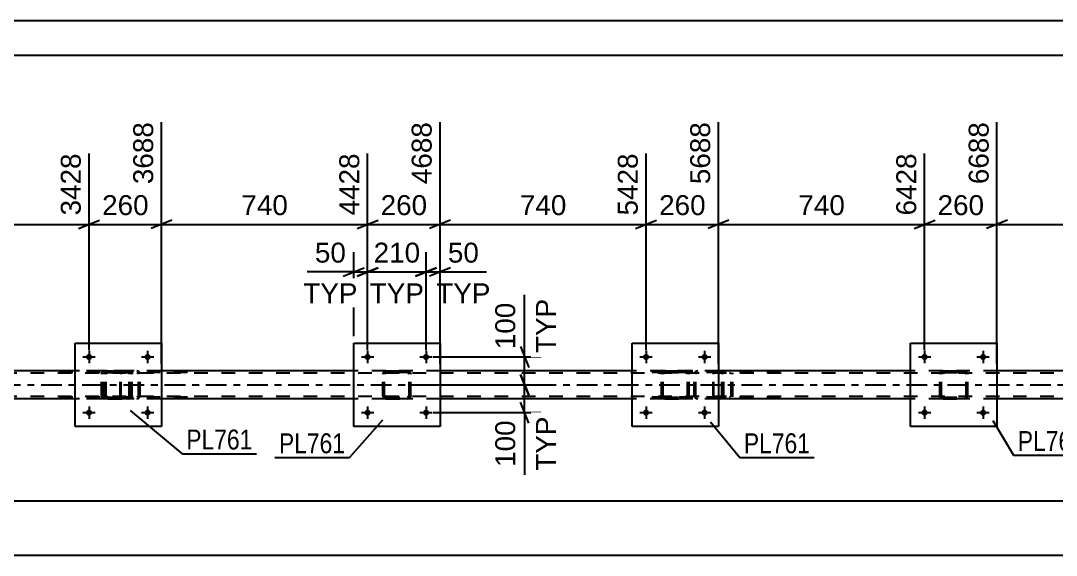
# Model space of a CAD drawing. Header units: millimetres. Extents: x 0 to 841, y 0 to 594.
# Drawn here: x 214.6 to 363.3, y 517.1 to 594 of the extents above; entities that cross this region are included whole.
import ezdxf

# ---------------------------------------------------------------- set-up
doc = ezdxf.new("R2010")
doc.units = ezdxf.units.MM
doc.linetypes.add('DXK_LINE_DOT2', pattern=[3.9198, 1.9599, -1.9599])
doc.linetypes.add('DXK_LINE_DOT3', pattern=[5.9187, 2.979, -0.9799, 0.9799, -0.9799])
doc.styles.add('Arial', font='ARIAL.TTF', dxfattribs={"height": 0.2})
doc.styles.add('Arial Narrow', font='ARIALN.TTF', dxfattribs={"height": 0.2})

# ---------------------------------------------------------------- blocks, each defined once
blk = doc.blocks.new('Unknown-318886624-1115')
at = {"color": 5, "linetype": 'Continuous'}
for p, q in [((841, 594), (0, 594)), ((836, 589), (5, 589))]:
    blk.add_line(p, q, dxfattribs=at)
blk = doc.blocks.new('Part-318886624-1946 - 1942')
at = {"color": 7, "linetype": 'DXK_LINE_DOT2'}
for p, q in [((229.89, 543.65), (218.11, 543.65)), ((229.89, 543.41), (218.11, 543.41)), ((226.18, 543.35), (226.14, 543.17)), ((226.14, 540.13), (226.14, 543.17)), ((226.4, 543.17), (226.42, 543.26)), ((226.4, 540.13), (226.4, 543.17)), ((226.42, 543.26), (226.47, 543.34)), ((226.66, 543.65), (226.46, 543.61)), ((226.47, 543.34), (226.56, 543.39)), ((226.56, 543.39), (226.66, 543.41)), ((230.09, 543.61), (229.89, 543.65)), ((229.89, 543.41), (229.99, 543.39)), ((229.99, 543.39), (230.07, 543.34)), ((230.07, 543.34), (230.13, 543.26)), ((230.13, 543.26), (230.15, 543.17)), ((230.15, 540.13), (230.15, 543.17)), ((230.4, 543.17), (230.36, 543.35)), ((230.4, 540.13), (230.4, 543.17)), ((226.14, 540.13), (226.18, 539.94)), ((226.42, 540.03), (226.4, 540.13)), ((226.47, 539.96), (226.42, 540.03)), ((226.56, 539.9), (226.47, 539.96)), ((230.07, 539.96), (229.99, 539.9)), ((230.13, 540.03), (230.07, 539.96)), ((230.15, 540.13), (230.13, 540.03)), ((230.36, 539.94), (230.4, 540.13)), ((229.89, 539.89), (218.11, 539.89)), ((229.89, 539.65), (218.11, 539.65)), ((226.46, 539.68), (226.66, 539.65)), ((226.66, 539.89), (226.56, 539.9)), ((229.99, 539.9), (229.89, 539.89)), ((229.89, 539.65), (230.09, 539.68))]:
    blk.add_line(p, q, dxfattribs=at)
for centre, start, end in [((226.64, 543.15), 110.7583, 155.68), ((229.91, 543.15), 24.32, 69.2417), ((226.64, 540.15), 204.32, 249.2417), ((229.91, 540.15), 290.7583, 335.68)]:
    blk.add_arc(centre, 0.496, start, end, dxfattribs=at)
blk = doc.blocks.new('Bolt-318886624-2195 - 1942')
at = {"linetype": 'Continuous'}
for points in [[(264.82, 537.65, -1), (263.94, 537.65, -1)], [(273.22, 537.65, -1), (272.34, 537.65, -1)]]:
    blk.add_hatch(color=1, dxfattribs=at).paths.add_polyline_path(points)
at = {"color": 1, "linetype": 'Continuous'}
for p, q in [((264.38, 538.53), (264.38, 536.77)), ((272.78, 538.53), (272.78, 536.77)), ((263.5, 537.65), (265.26, 537.65)), ((271.9, 537.65), (273.66, 537.65))]:
    blk.add_line(p, q, dxfattribs=at)
blk = doc.blocks.new('Part-318886624-1948 - 1942')
at = {"color": 7, "linetype": 'DXK_LINE_DOT2'}
for p, q in [((314.01, 543.35), (313.99, 543.17)), ((313.99, 540.13), (313.99, 543.17)), ((314.07, 543.51), (314.01, 543.35)), ((314.16, 543.61), (314.07, 543.51)), ((314.12, 543.17), (314.13, 543.26)), ((314.12, 540.13), (314.12, 543.17)), ((314.13, 543.26), (314.16, 543.34)), ((314.26, 543.65), (314.16, 543.61)), ((314.16, 543.34), (314.21, 543.39)), ((314.21, 543.39), (314.26, 543.41)), ((323.66, 543.65), (314.26, 543.65)), ((323.66, 543.41), (314.26, 543.41)), ((315.54, 543.65), (315.54, 543.41)), ((316.54, 543.61), (316.35, 543.65)), ((316.35, 543.41), (316.45, 543.39)), ((316.45, 543.39), (316.53, 543.34)), ((316.53, 543.34), (316.58, 543.26)), ((316.58, 543.26), (316.6, 543.17)), ((316.6, 540.13), (316.6, 543.17)), ((316.82, 543.33), (316.82, 543.35)), ((316.85, 543.17), (316.82, 543.33)), ((316.85, 540.13), (316.85, 543.17)), ((313.99, 540.13), (314.01, 539.94)), ((314.01, 539.94), (314.07, 539.79)), ((314.13, 540.03), (314.12, 540.13)), ((314.16, 539.96), (314.13, 540.03)), ((314.21, 539.9), (314.16, 539.96)), ((316.53, 539.96), (316.45, 539.9)), ((316.58, 540.03), (316.53, 539.96)), ((316.58, 540.03), (316.59, 540.06)), ((316.59, 540.06), (316.6, 540.13)), ((316.82, 539.94), (316.84, 540.04)), ((316.84, 540.04), (316.85, 540.13)), ((314.07, 539.79), (314.16, 539.68)), ((314.16, 539.68), (314.26, 539.65)), ((314.26, 539.89), (314.21, 539.9)), ((323.66, 539.89), (314.26, 539.89)), ((323.66, 539.65), (314.26, 539.65)), ((315.54, 539.65), (315.54, 539.89)), ((316.45, 539.9), (316.35, 539.89)), ((316.35, 539.65), (316.54, 539.68))]:
    blk.add_line(p, q, dxfattribs=at)
blk = doc.blocks.new('Bolt-318886624-2126 - 1942')
at = {"linetype": 'Continuous'}
for points in [[(224.82, 545.65, -1), (223.94, 545.65, -1)], [(233.22, 545.65, -1), (232.34, 545.65, -1)]]:
    blk.add_hatch(color=1, dxfattribs=at).paths.add_polyline_path(points)
at = {"color": 1, "linetype": 'Continuous'}
for p, q in [((224.38, 546.53), (224.38, 544.77)), ((232.78, 546.53), (232.78, 544.77)), ((223.5, 545.65), (225.26, 545.65)), ((231.9, 545.65), (233.66, 545.65))]:
    blk.add_line(p, q, dxfattribs=at)
blk = doc.blocks.new('Part-318886624-2003 - 1942')
at = {"color": 7, "linetype": 'DXK_LINE_DOT2'}
for p, q in [((315.02, 543.65), (303.25, 543.65)), ((315.02, 543.41), (303.25, 543.41)), ((311.32, 543.35), (311.28, 543.17)), ((311.28, 540.13), (311.28, 543.17)), ((311.53, 543.17), (311.55, 543.26)), ((311.53, 540.13), (311.53, 543.17)), ((311.55, 543.26), (311.61, 543.34)), ((311.79, 543.65), (311.59, 543.61)), ((311.61, 543.34), (311.69, 543.39)), ((311.69, 543.39), (311.79, 543.41)), ((315.22, 543.61), (315.02, 543.65)), ((315.02, 543.41), (315.12, 543.39)), ((315.12, 543.39), (315.21, 543.34)), ((315.21, 543.34), (315.26, 543.26)), ((315.26, 543.26), (315.28, 543.17)), ((315.28, 540.13), (315.28, 543.17)), ((315.5, 543.33), (315.5, 543.35)), ((315.54, 543.17), (315.5, 543.33)), ((315.54, 540.13), (315.54, 543.17)), ((311.28, 540.13), (311.32, 539.94)), ((311.55, 540.03), (311.53, 540.13)), ((311.61, 539.96), (311.55, 540.03)), ((311.69, 539.9), (311.61, 539.96)), ((315.21, 539.96), (315.12, 539.9)), ((315.26, 540.03), (315.21, 539.96)), ((315.26, 540.03), (315.27, 540.06)), ((315.27, 540.06), (315.28, 540.13)), ((315.5, 539.94), (315.52, 540.04)), ((315.52, 540.04), (315.54, 540.13)), ((315.02, 539.89), (303.25, 539.89)), ((315.02, 539.65), (303.25, 539.65)), ((311.59, 539.68), (311.79, 539.65)), ((311.79, 539.89), (311.69, 539.9)), ((315.12, 539.9), (315.02, 539.89)), ((315.02, 539.65), (315.22, 539.68))]:
    blk.add_line(p, q, dxfattribs=at)
for centre, start, end in [((311.77, 543.15), 110.7583, 155.68), ((311.77, 540.15), 204.32, 249.2417)]:
    blk.add_arc(centre, 0.496, start, end, dxfattribs=at)
blk = doc.blocks.new('Bolt-318886624-2101 - 1942')
at = {"linetype": 'Continuous'}
for points in [[(304.82, 537.65, -1), (303.94, 537.65, -1)], [(313.22, 537.65, -1), (312.34, 537.65, -1)]]:
    blk.add_hatch(color=1, dxfattribs=at).paths.add_polyline_path(points)
at = {"color": 1, "linetype": 'Continuous'}
for p, q in [((304.38, 538.53), (304.38, 536.77)), ((312.78, 538.53), (312.78, 536.77)), ((303.5, 537.65), (305.26, 537.65)), ((311.9, 537.65), (313.66, 537.65))]:
    blk.add_line(p, q, dxfattribs=at)
blk = doc.blocks.new('Part-318886624-2133 - 1942')
at = {"color": 7, "linetype": 'DXK_LINE_DOT2'}
for p, q in [((228.87, 543.35), (228.85, 543.17)), ((228.85, 540.13), (228.85, 543.17)), ((228.93, 543.51), (228.87, 543.35)), ((229.02, 543.61), (228.93, 543.51)), ((228.99, 543.17), (229, 543.26)), ((228.99, 540.13), (228.99, 543.17)), ((229, 543.26), (229.03, 543.34)), ((229.13, 543.65), (229.02, 543.61)), ((229.03, 543.34), (229.07, 543.39)), ((229.07, 543.39), (229.13, 543.41)), ((238.53, 543.65), (229.13, 543.65)), ((238.53, 543.41), (229.13, 543.41)), ((230.4, 543.41), (230.4, 543.65)), ((231.41, 543.61), (231.22, 543.65)), ((231.22, 543.41), (231.31, 543.39)), ((231.31, 543.39), (231.39, 543.34)), ((231.39, 543.34), (231.45, 543.26)), ((231.45, 543.26), (231.47, 543.17)), ((231.47, 540.13), (231.47, 543.17)), ((231.72, 543.17), (231.68, 543.35)), ((231.72, 540.13), (231.72, 543.17)), ((228.85, 540.13), (228.87, 539.94)), ((228.87, 539.94), (228.93, 539.79)), ((229, 540.03), (228.99, 540.13)), ((229.03, 539.96), (229, 540.03)), ((229.07, 539.9), (229.03, 539.96)), ((231.39, 539.96), (231.31, 539.9)), ((231.45, 540.03), (231.39, 539.96)), ((231.47, 540.13), (231.45, 540.03)), ((231.68, 539.94), (231.72, 540.13)), ((228.93, 539.79), (229.02, 539.68)), ((229.02, 539.68), (229.13, 539.65)), ((229.13, 539.89), (229.07, 539.9)), ((238.53, 539.89), (229.13, 539.89)), ((238.53, 539.65), (229.13, 539.65)), ((230.4, 539.65), (230.4, 539.89)), ((231.31, 539.9), (231.22, 539.89)), ((231.22, 539.65), (231.41, 539.68))]:
    blk.add_line(p, q, dxfattribs=at)
for centre, start, end in [((231.23, 543.15), 23.8494, 68.8059), ((231.23, 540.14), 291.1941, 336.1506)]:
    blk.add_arc(centre, 0.492, start, end, dxfattribs=at)
blk = doc.blocks.new('Part-318886624-2099 - 1942')
at = {"color": 7, "linetype": 'DXK_LINE_DOT2'}
for p, q in [((762.78, 543.33), (87.26, 543.33)), ((234.78, 543.65), (222.38, 543.65)), ((274.78, 543.65), (262.38, 543.65)), ((314.78, 543.65), (302.38, 543.65)), ((354.78, 543.65), (342.38, 543.65)), ((762.78, 539.97), (87.26, 539.97)), ((234.78, 539.65), (222.38, 539.65)), ((274.78, 539.65), (262.38, 539.65)), ((314.78, 539.65), (302.38, 539.65)), ((354.78, 539.65), (342.38, 539.65))]:
    blk.add_line(p, q, dxfattribs=at)
at = {"color": 2, "linetype": 'Continuous'}
for p, q in [((222.38, 543.65), (194.78, 543.65)), ((262.38, 543.65), (234.78, 543.65)), ((302.38, 543.65), (274.78, 543.65)), ((342.38, 543.65), (314.78, 543.65)), ((382.38, 543.65), (354.78, 543.65)), ((222.38, 539.65), (194.78, 539.65)), ((262.38, 539.65), (234.78, 539.65)), ((302.38, 539.65), (274.78, 539.65)), ((342.38, 539.65), (314.78, 539.65)), ((382.38, 539.65), (354.78, 539.65))]:
    blk.add_line(p, q, dxfattribs=at)
at = {"color": 7, "linetype": 'DXK_LINE_DOT3'}
blk.add_line((87.26, 541.65), (762.78, 541.65), dxfattribs=at)
blk = doc.blocks.new('Bolt-318886624-2102 - 1942')
at = {"linetype": 'Continuous'}
for points in [[(304.82, 545.65, -1), (303.94, 545.65, -1)], [(313.22, 545.65, -1), (312.34, 545.65, -1)]]:
    blk.add_hatch(color=1, dxfattribs=at).paths.add_polyline_path(points)
at = {"color": 1, "linetype": 'Continuous'}
for p, q in [((304.38, 546.53), (304.38, 544.77)), ((312.78, 546.53), (312.78, 544.77)), ((303.5, 545.65), (305.26, 545.65)), ((311.9, 545.65), (313.66, 545.65))]:
    blk.add_line(p, q, dxfattribs=at)
blk = doc.blocks.new('Bolt-318886624-2154 - 1942')
at = {"linetype": 'Continuous'}
for points in [[(264.82, 545.65, -1), (263.94, 545.65, -1)], [(273.22, 545.65, -1), (272.34, 545.65, -1)]]:
    blk.add_hatch(color=1, dxfattribs=at).paths.add_polyline_path(points)
at = {"color": 1, "linetype": 'Continuous'}
for p, q in [((264.38, 546.53), (264.38, 544.77)), ((272.78, 546.53), (272.78, 544.77)), ((263.5, 545.65), (265.26, 545.65)), ((271.9, 545.65), (273.66, 545.65))]:
    blk.add_line(p, q, dxfattribs=at)
blk = doc.blocks.new('Bolt-318886624-2155 - 1942')
at = {"linetype": 'Continuous'}
for points in [[(224.82, 537.65, -1), (223.94, 537.65, -1)], [(233.22, 537.65, -1), (232.34, 537.65, -1)]]:
    blk.add_hatch(color=1, dxfattribs=at).paths.add_polyline_path(points)
at = {"color": 1, "linetype": 'Continuous'}
for p, q in [((224.38, 538.53), (224.38, 536.77)), ((232.78, 538.53), (232.78, 536.77)), ((223.5, 537.65), (225.26, 537.65)), ((231.9, 537.65), (233.66, 537.65))]:
    blk.add_line(p, q, dxfattribs=at)
blk = doc.blocks.new('Bolt-318886624-2156 - 1942')
at = {"linetype": 'Continuous'}
for points in [[(344.82, 545.65, -1), (343.94, 545.65, -1)], [(353.22, 545.65, -1), (352.34, 545.65, -1)]]:
    blk.add_hatch(color=1, dxfattribs=at).paths.add_polyline_path(points)
at = {"color": 1, "linetype": 'Continuous'}
for p, q in [((344.38, 546.53), (344.38, 544.77)), ((352.78, 546.53), (352.78, 544.77)), ((343.5, 545.65), (345.26, 545.65)), ((351.9, 545.65), (353.66, 545.65))]:
    blk.add_line(p, q, dxfattribs=at)
blk = doc.blocks.new('Part-318886624-2160 - 1942')
at = {"color": 7, "linetype": 'DXK_LINE_DOT2'}
for p, q in [((346.58, 543.17), (346.62, 543.35)), ((346.62, 543.35), (346.58, 543.17)), ((346.58, 540.13), (346.58, 543.17)), ((346.82, 543.17), (346.84, 543.26)), ((346.84, 543.26), (346.82, 543.17)), ((346.82, 540.13), (346.82, 543.17)), ((346.84, 543.26), (346.89, 543.34)), ((346.89, 543.34), (346.84, 543.26)), ((346.88, 543.61), (347.06, 543.65)), ((347.06, 543.65), (346.88, 543.61)), ((346.89, 543.34), (346.97, 543.39)), ((346.97, 543.39), (346.89, 543.34)), ((346.97, 543.39), (347.06, 543.41)), ((347.06, 543.41), (346.97, 543.39)), ((347.06, 543.65), (350.1, 543.65)), ((347.06, 543.65), (347.06, 543.65)), ((347.06, 543.65), (350.1, 543.65)), ((347.06, 543.41), (350.1, 543.41)), ((347.06, 543.41), (347.06, 543.41)), ((350.1, 543.41), (347.06, 543.41)), ((350.1, 543.65), (350.1, 543.65)), ((350.1, 543.65), (350.28, 543.61)), ((350.28, 543.61), (350.1, 543.65)), ((350.1, 543.41), (350.1, 543.41)), ((350.1, 543.41), (350.19, 543.39)), ((350.19, 543.39), (350.1, 543.41)), ((350.19, 543.39), (350.27, 543.34)), ((350.27, 543.34), (350.19, 543.39)), ((350.27, 543.34), (350.32, 543.26)), ((350.32, 543.26), (350.27, 543.34)), ((350.32, 543.26), (350.34, 543.17)), ((350.34, 543.17), (350.32, 543.26)), ((350.34, 540.13), (350.34, 543.17)), ((350.54, 543.35), (350.58, 543.17)), ((350.58, 543.17), (350.54, 543.35)), ((350.58, 540.13), (350.58, 543.17)), ((346.62, 539.94), (346.58, 540.13)), ((346.58, 540.13), (346.62, 539.94)), ((346.84, 540.03), (346.82, 540.13)), ((346.82, 540.13), (346.84, 540.03)), ((346.89, 539.96), (346.84, 540.03)), ((346.84, 540.03), (346.89, 539.96)), ((346.97, 539.9), (346.89, 539.96)), ((346.89, 539.96), (346.97, 539.9)), ((350.27, 539.96), (350.19, 539.9)), ((350.19, 539.9), (350.27, 539.96)), ((350.32, 540.03), (350.27, 539.96)), ((350.27, 539.96), (350.32, 540.03)), ((350.34, 540.13), (350.32, 540.03)), ((350.32, 540.03), (350.34, 540.13)), ((350.58, 540.13), (350.54, 539.94)), ((350.54, 539.94), (350.58, 540.13)), ((347.06, 539.65), (346.88, 539.68)), ((346.88, 539.68), (347.06, 539.65)), ((347.06, 539.89), (346.97, 539.9)), ((346.97, 539.9), (347.06, 539.89)), ((347.06, 539.89), (350.1, 539.89)), ((347.06, 539.89), (347.06, 539.89)), ((347.06, 539.89), (350.1, 539.89)), ((347.06, 539.65), (350.1, 539.65)), ((347.06, 539.65), (347.06, 539.65)), ((347.06, 539.65), (350.1, 539.65)), ((350.19, 539.9), (350.1, 539.89)), ((350.1, 539.89), (350.19, 539.9)), ((350.1, 539.89), (350.1, 539.89)), ((350.28, 539.68), (350.1, 539.65)), ((350.1, 539.65), (350.28, 539.68)), ((350.1, 539.65), (350.1, 539.65))]:
    blk.add_line(p, q, dxfattribs=at)
at = {"color": 7, "linetype": 'DXK_LINE_DOT3'}
blk.add_line((348.58, 541.64), (348.58, 541.65), dxfattribs=at)
at = {"color": 7, "linetype": 'DXK_LINE_DOT2'}
for centre, start, end in [((347.06, 543.17), 112.5, 157.5), ((347.06, 543.17), 112.5, 157.5), ((350.1, 543.17), 22.5, 67.5), ((350.1, 543.17), 22.5, 67.5), ((347.06, 540.13), 202.5, 247.5), ((347.06, 540.13), 202.5, 247.5), ((350.1, 540.13), 292.5, 337.5), ((350.1, 540.13), 292.5, 337.5)]:
    blk.add_arc(centre, 0.48, start, end, dxfattribs=at)
blk = doc.blocks.new('Bolt-318886624-2173 - 1942')
at = {"linetype": 'Continuous'}
for points in [[(344.82, 537.65, -1), (343.94, 537.65, -1)], [(353.22, 537.65, -1), (352.34, 537.65, -1)]]:
    blk.add_hatch(color=1, dxfattribs=at).paths.add_polyline_path(points)
at = {"color": 1, "linetype": 'Continuous'}
for p, q in [((344.38, 538.53), (344.38, 536.77)), ((352.78, 538.53), (352.78, 536.77)), ((343.5, 537.65), (345.26, 537.65)), ((351.9, 537.65), (353.66, 537.65))]:
    blk.add_line(p, q, dxfattribs=at)
blk = doc.blocks.new('Part-318886624-2182 - 1942')
at = {"color": 2, "linetype": 'Continuous'}
for p, q in [((302.38, 535.65), (302.38, 547.65)), ((302.38, 547.65), (314.78, 547.65)), ((314.78, 547.65), (314.78, 535.65)), ((314.78, 535.65), (302.38, 535.65))]:
    blk.add_line(p, q, dxfattribs=at)
blk = doc.blocks.new('Part-318886624-2183 - 1942')
at = {"color": 7, "linetype": 'DXK_LINE_DOT2'}
for p, q in [((266.58, 543.17), (266.62, 543.35)), ((266.62, 543.35), (266.58, 543.17)), ((266.58, 540.13), (266.58, 543.17)), ((266.82, 543.17), (266.84, 543.26)), ((266.84, 543.26), (266.82, 543.17)), ((266.82, 540.13), (266.82, 543.17)), ((266.84, 543.26), (266.89, 543.34)), ((266.89, 543.34), (266.84, 543.26)), ((266.88, 543.61), (267.06, 543.65)), ((267.06, 543.65), (266.88, 543.61)), ((266.89, 543.34), (266.97, 543.39)), ((266.97, 543.39), (266.89, 543.34)), ((266.97, 543.39), (267.06, 543.41)), ((267.06, 543.41), (266.97, 543.39)), ((267.06, 543.65), (270.1, 543.65)), ((267.06, 543.65), (267.06, 543.65)), ((267.06, 543.65), (270.1, 543.65)), ((267.06, 543.41), (270.1, 543.41)), ((267.06, 543.41), (267.06, 543.41)), ((270.1, 543.41), (267.06, 543.41)), ((270.1, 543.65), (270.1, 543.65)), ((270.1, 543.65), (270.28, 543.61)), ((270.28, 543.61), (270.1, 543.65)), ((270.1, 543.41), (270.1, 543.41)), ((270.1, 543.41), (270.19, 543.39)), ((270.19, 543.39), (270.1, 543.41)), ((270.19, 543.39), (270.27, 543.34)), ((270.27, 543.34), (270.19, 543.39)), ((270.27, 543.34), (270.32, 543.26)), ((270.32, 543.26), (270.27, 543.34)), ((270.32, 543.26), (270.34, 543.17)), ((270.34, 543.17), (270.32, 543.26)), ((270.34, 540.13), (270.34, 543.17)), ((270.54, 543.35), (270.58, 543.17)), ((270.58, 543.17), (270.54, 543.35)), ((270.58, 540.13), (270.58, 543.17)), ((266.62, 539.94), (266.58, 540.13)), ((266.58, 540.13), (266.62, 539.94)), ((266.84, 540.03), (266.82, 540.13)), ((266.82, 540.13), (266.84, 540.03)), ((266.89, 539.96), (266.84, 540.03)), ((266.84, 540.03), (266.89, 539.96)), ((266.97, 539.9), (266.89, 539.96)), ((266.89, 539.96), (266.97, 539.9)), ((270.27, 539.96), (270.19, 539.9)), ((270.19, 539.9), (270.27, 539.96)), ((270.32, 540.03), (270.27, 539.96)), ((270.27, 539.96), (270.32, 540.03)), ((270.34, 540.13), (270.32, 540.03)), ((270.32, 540.03), (270.34, 540.13)), ((270.58, 540.13), (270.54, 539.94)), ((270.54, 539.94), (270.58, 540.13)), ((267.06, 539.65), (266.88, 539.68)), ((266.88, 539.68), (267.06, 539.65)), ((267.06, 539.89), (266.97, 539.9)), ((266.97, 539.9), (267.06, 539.89)), ((267.06, 539.89), (270.1, 539.89)), ((267.06, 539.89), (267.06, 539.89)), ((267.06, 539.89), (270.1, 539.89)), ((267.06, 539.65), (270.1, 539.65)), ((267.06, 539.65), (267.06, 539.65)), ((267.06, 539.65), (270.1, 539.65)), ((270.19, 539.9), (270.1, 539.89)), ((270.1, 539.89), (270.19, 539.9)), ((270.1, 539.89), (270.1, 539.89)), ((270.28, 539.68), (270.1, 539.65)), ((270.1, 539.65), (270.28, 539.68)), ((270.1, 539.65), (270.1, 539.65))]:
    blk.add_line(p, q, dxfattribs=at)
at = {"color": 7, "linetype": 'DXK_LINE_DOT3'}
blk.add_line((268.58, 541.64), (268.58, 541.65), dxfattribs=at)
at = {"color": 7, "linetype": 'DXK_LINE_DOT2'}
for centre, start, end in [((267.06, 543.17), 112.5, 157.5), ((267.06, 543.17), 112.5, 157.5), ((270.1, 543.17), 22.5, 67.5), ((270.1, 543.17), 22.5, 67.5), ((267.06, 540.13), 202.5, 247.5), ((267.06, 540.13), 202.5, 247.5), ((270.1, 540.13), 292.5, 337.5), ((270.1, 540.13), 292.5, 337.5)]:
    blk.add_arc(centre, 0.48, start, end, dxfattribs=at)
blk = doc.blocks.new('Part-318886624-2188 - 1942')
at = {"color": 2, "linetype": 'Continuous'}
for p, q in [((262.38, 535.65), (262.38, 547.65)), ((262.38, 547.65), (274.78, 547.65)), ((274.78, 547.65), (274.78, 535.65)), ((274.78, 535.65), (262.38, 535.65))]:
    blk.add_line(p, q, dxfattribs=at)
blk = doc.blocks.new('Part-318886624-2189 - 1942')
at = {"color": 7, "linetype": 'DXK_LINE_DOT2'}
for p, q in [((226.58, 543.17), (226.62, 543.35)), ((226.62, 543.35), (226.58, 543.17)), ((226.58, 540.13), (226.58, 543.17)), ((226.82, 543.17), (226.84, 543.26)), ((226.84, 543.26), (226.82, 543.17)), ((226.82, 540.13), (226.82, 543.17)), ((226.84, 543.26), (226.89, 543.34)), ((226.89, 543.34), (226.84, 543.26)), ((226.88, 543.61), (227.06, 543.65)), ((227.06, 543.65), (226.88, 543.61)), ((226.89, 543.34), (226.97, 543.39)), ((226.97, 543.39), (226.89, 543.34)), ((226.97, 543.39), (227.06, 543.41)), ((227.06, 543.41), (226.97, 543.39)), ((227.06, 543.65), (230.1, 543.65)), ((227.06, 543.65), (227.06, 543.65)), ((227.06, 543.65), (230.1, 543.65)), ((227.06, 543.41), (230.1, 543.41)), ((227.06, 543.41), (227.06, 543.41)), ((230.1, 543.41), (227.06, 543.41)), ((230.1, 543.65), (230.1, 543.65)), ((230.1, 543.65), (230.29, 543.61)), ((230.29, 543.61), (230.1, 543.65)), ((230.1, 543.41), (230.1, 543.41)), ((230.1, 543.41), (230.19, 543.39)), ((230.19, 543.39), (230.1, 543.41)), ((230.19, 543.39), (230.27, 543.34)), ((230.27, 543.34), (230.19, 543.39)), ((230.27, 543.34), (230.32, 543.26)), ((230.32, 543.26), (230.27, 543.34)), ((230.32, 543.26), (230.34, 543.17)), ((230.34, 543.17), (230.32, 543.26)), ((230.34, 540.13), (230.34, 543.17)), ((230.55, 543.35), (230.58, 543.17)), ((230.58, 543.17), (230.55, 543.35)), ((230.58, 540.13), (230.58, 543.17)), ((226.62, 539.94), (226.58, 540.13)), ((226.58, 540.13), (226.62, 539.94)), ((226.84, 540.03), (226.82, 540.13)), ((226.82, 540.13), (226.84, 540.03)), ((226.89, 539.96), (226.84, 540.03)), ((226.84, 540.03), (226.89, 539.96)), ((226.97, 539.9), (226.89, 539.96)), ((226.89, 539.96), (226.97, 539.9)), ((230.27, 539.96), (230.19, 539.9)), ((230.19, 539.9), (230.27, 539.96)), ((230.32, 540.03), (230.27, 539.96)), ((230.27, 539.96), (230.32, 540.03)), ((230.34, 540.13), (230.32, 540.03)), ((230.32, 540.03), (230.34, 540.13)), ((230.58, 540.13), (230.55, 539.94)), ((230.55, 539.94), (230.58, 540.13)), ((227.06, 539.65), (226.88, 539.68)), ((226.88, 539.68), (227.06, 539.65)), ((227.06, 539.89), (226.97, 539.9)), ((226.97, 539.9), (227.06, 539.89)), ((227.06, 539.89), (230.1, 539.89)), ((227.06, 539.89), (227.06, 539.89)), ((227.06, 539.89), (230.1, 539.89)), ((227.06, 539.65), (230.1, 539.65)), ((227.06, 539.65), (227.06, 539.65)), ((227.06, 539.65), (230.1, 539.65)), ((230.19, 539.9), (230.1, 539.89)), ((230.1, 539.89), (230.19, 539.9)), ((230.1, 539.89), (230.1, 539.89)), ((230.29, 539.68), (230.1, 539.65)), ((230.1, 539.65), (230.29, 539.68)), ((230.1, 539.65), (230.1, 539.65))]:
    blk.add_line(p, q, dxfattribs=at)
at = {"color": 7, "linetype": 'DXK_LINE_DOT3'}
blk.add_line((228.58, 541.64), (228.58, 541.65), dxfattribs=at)
at = {"color": 7, "linetype": 'DXK_LINE_DOT2'}
for centre, start, end in [((227.06, 543.17), 112.5, 157.5), ((227.06, 543.17), 112.5, 157.5), ((230.1, 543.17), 22.5, 67.5), ((230.1, 543.17), 22.5, 67.5), ((227.06, 540.13), 202.5, 247.5), ((227.06, 540.13), 202.5, 247.5), ((230.1, 540.13), 292.5, 337.5), ((230.1, 540.13), 292.5, 337.5)]:
    blk.add_arc(centre, 0.48, start, end, dxfattribs=at)
blk = doc.blocks.new('Part-318886624-2194 - 1942')
at = {"color": 2, "linetype": 'Continuous'}
for p, q in [((222.38, 535.65), (222.38, 547.65)), ((222.38, 547.65), (234.78, 547.65)), ((234.78, 547.65), (234.78, 535.65)), ((234.78, 535.65), (222.38, 535.65))]:
    blk.add_line(p, q, dxfattribs=at)
blk = doc.blocks.new('Part-318886624-2215 - 1942')
at = {"color": 2, "linetype": 'Continuous'}
for p, q in [((342.38, 535.65), (342.38, 547.65)), ((342.38, 547.65), (354.78, 547.65)), ((354.78, 547.65), (354.78, 535.65)), ((354.78, 535.65), (342.38, 535.65))]:
    blk.add_line(p, q, dxfattribs=at)
blk = doc.blocks.new('Part-318886624-2219 - 1942')
at = {"color": 7, "linetype": 'DXK_LINE_DOT2'}
for p, q in [((306.58, 543.17), (306.62, 543.35)), ((306.62, 543.35), (306.58, 543.17)), ((306.58, 540.13), (306.58, 543.17)), ((306.82, 543.17), (306.84, 543.26)), ((306.84, 543.26), (306.82, 543.17)), ((306.82, 540.13), (306.82, 543.17)), ((306.84, 543.26), (306.89, 543.34)), ((306.89, 543.34), (306.84, 543.26)), ((306.88, 543.61), (307.06, 543.65)), ((307.06, 543.65), (306.88, 543.61)), ((306.89, 543.34), (306.97, 543.39)), ((306.97, 543.39), (306.89, 543.34)), ((306.97, 543.39), (307.06, 543.41)), ((307.06, 543.41), (306.97, 543.39)), ((307.06, 543.65), (310.1, 543.65)), ((307.06, 543.65), (307.06, 543.65)), ((307.06, 543.65), (310.1, 543.65)), ((307.06, 543.41), (310.1, 543.41)), ((307.06, 543.41), (307.06, 543.41)), ((310.1, 543.41), (307.06, 543.41)), ((310.1, 543.65), (310.1, 543.65)), ((310.1, 543.65), (310.29, 543.61)), ((310.29, 543.61), (310.1, 543.65)), ((310.1, 543.41), (310.1, 543.41)), ((310.1, 543.41), (310.19, 543.39)), ((310.19, 543.39), (310.1, 543.41)), ((310.19, 543.39), (310.27, 543.34)), ((310.27, 543.34), (310.19, 543.39)), ((310.27, 543.34), (310.32, 543.26)), ((310.32, 543.26), (310.27, 543.34)), ((310.32, 543.26), (310.34, 543.17)), ((310.34, 543.17), (310.32, 543.26)), ((310.34, 540.13), (310.34, 543.17)), ((310.55, 543.35), (310.58, 543.17)), ((310.58, 543.17), (310.55, 543.35)), ((310.58, 540.13), (310.58, 543.17)), ((306.62, 539.94), (306.58, 540.13)), ((306.58, 540.13), (306.62, 539.94)), ((306.84, 540.03), (306.82, 540.13)), ((306.82, 540.13), (306.84, 540.03)), ((306.89, 539.96), (306.84, 540.03)), ((306.84, 540.03), (306.89, 539.96)), ((306.97, 539.9), (306.89, 539.96)), ((306.89, 539.96), (306.97, 539.9)), ((310.27, 539.96), (310.19, 539.9)), ((310.19, 539.9), (310.27, 539.96)), ((310.32, 540.03), (310.27, 539.96)), ((310.27, 539.96), (310.32, 540.03)), ((310.34, 540.13), (310.32, 540.03)), ((310.32, 540.03), (310.34, 540.13)), ((310.58, 540.13), (310.55, 539.94)), ((310.55, 539.94), (310.58, 540.13)), ((307.06, 539.65), (306.88, 539.68)), ((306.88, 539.68), (307.06, 539.65)), ((307.06, 539.89), (306.97, 539.9)), ((306.97, 539.9), (307.06, 539.89)), ((307.06, 539.89), (310.1, 539.89)), ((307.06, 539.89), (307.06, 539.89)), ((307.06, 539.89), (310.1, 539.89)), ((307.06, 539.65), (310.1, 539.65)), ((307.06, 539.65), (307.06, 539.65)), ((307.06, 539.65), (310.1, 539.65)), ((310.19, 539.9), (310.1, 539.89)), ((310.1, 539.89), (310.19, 539.9)), ((310.1, 539.89), (310.1, 539.89)), ((310.29, 539.68), (310.1, 539.65)), ((310.1, 539.65), (310.29, 539.68)), ((310.1, 539.65), (310.1, 539.65))]:
    blk.add_line(p, q, dxfattribs=at)
at = {"color": 7, "linetype": 'DXK_LINE_DOT3'}
blk.add_line((308.58, 541.64), (308.58, 541.65), dxfattribs=at)
at = {"color": 7, "linetype": 'DXK_LINE_DOT2'}
for centre, start, end in [((307.06, 543.17), 112.5, 157.5), ((307.06, 543.17), 112.5, 157.5), ((310.1, 543.17), 22.5, 67.5), ((310.1, 543.17), 22.5, 67.5), ((307.06, 540.13), 202.5, 247.5), ((307.06, 540.13), 202.5, 247.5), ((310.1, 540.13), 292.5, 337.5), ((310.1, 540.13), 292.5, 337.5)]:
    blk.add_arc(centre, 0.48, start, end, dxfattribs=at)
blk = doc.blocks.new('StraightDimension-318886624-2310 - 1942')
at = {"color": 7, "linetype": 'Continuous'}
for p, q in [((262.38, 548.65), (262.38, 560.72)), ((264.38, 546.65), (264.38, 560.72)), ((262.38, 557.87), (255.68, 557.87)), ((262.38, 557.87), (255.68, 557.87)), ((260.88, 557.27), (263.88, 558.47)), ((262.38, 557.87), (264.38, 557.87)), ((265.88, 558.47), (262.88, 557.27))]:
    blk.add_line(p, q, dxfattribs=at)
at = {"color": 0}
blk.add_wipeout([(261.86, 558.62), (261.86, 562.82), (256.21, 562.82), (256.21, 558.62)], dxfattribs=at)
at = {"color": 0, "linetype": 'Continuous'}
blk.add_wipeout([(263.52, 552.77), (263.52, 556.97), (254.54, 556.97), (254.54, 552.77)], dxfattribs=at)
at = {"color": 3, "style": 'Arial'}
blk.add_text('50', height=2.865, dxfattribs=at).set_placement((256.81, 559.22))
at = {"color": 3, "linetype": 'Continuous', "style": 'Arial'}
blk.add_text('TYP', height=2.865, dxfattribs=at).set_placement((255.14, 553.37))
blk = doc.blocks.new('StraightDimension-318886624-8243 - 1942')
at = {"color": 7, "linetype": 'Continuous'}
for p, q in [((234.78, 544.65), (234.78, 579.4)), ((224.38, 546.65), (224.38, 574.9)), ((222.88, 564.1), (225.88, 565.3)), ((236.28, 565.3), (233.28, 564.1)), ((224.38, 564.7), (234.78, 564.7))]:
    blk.add_line(p, q, dxfattribs=at)
at = {"color": 0}
blk.add_wipeout([(233.52, 565.45), (233.52, 569.65), (225.65, 569.65), (225.65, 565.45)], dxfattribs=at)
at = {"color": 3, "style": 'Arial'}
blk.add_text('260', height=2.865, dxfattribs=at).set_placement((226.25, 566.05))
at = {"color": 0, "linetype": 'Continuous'}
blk.add_wipeout([(234.18, 580), (229.98, 580), (229.98, 569.9), (234.18, 569.9)], dxfattribs=at)
at = {"color": 3, "linetype": 'Continuous', "style": 'Arial'}
blk.add_text('3688', height=2.865, rotation=90.0002, dxfattribs=at).set_placement((233.58, 570.5))
blk = doc.blocks.new('StraightDimension-318886624-2270 - 1942')
at = {"color": 7, "linetype": 'Continuous'}
blk.add_line((86.62, 517.14), (797.27, 517.14), dxfattribs=at)
blk = doc.blocks.new('StraightDimension-318886624-2281 - 1942')
at = {"color": 7, "linetype": 'Continuous'}
for p, q in [((264.38, 546.65), (264.38, 560.72)), ((272.78, 546.65), (272.78, 560.72)), ((262.88, 557.27), (265.88, 558.47)), ((264.38, 557.87), (272.78, 557.87)), ((274.28, 558.47), (271.28, 557.27))]:
    blk.add_line(p, q, dxfattribs=at)
at = {"color": 0}
blk.add_wipeout([(272.52, 558.62), (272.52, 562.82), (264.65, 562.82), (264.65, 558.62)], dxfattribs=at)
at = {"color": 0, "linetype": 'Continuous'}
blk.add_wipeout([(273.07, 552.77), (273.07, 556.97), (264.09, 556.97), (264.09, 552.77)], dxfattribs=at)
at = {"color": 3, "style": 'Arial'}
blk.add_text('210', height=2.865, dxfattribs=at).set_placement((265.25, 559.22))
at = {"color": 3, "linetype": 'Continuous', "style": 'Arial'}
blk.add_text('TYP', height=2.865, dxfattribs=at).set_placement((264.69, 553.37))
blk = doc.blocks.new('StraightDimension-318886624-8241 - 1942')
at = {"color": 7, "linetype": 'Continuous'}
for p, q in [((274.78, 544.65), (274.78, 579.4)), ((264.38, 546.65), (264.38, 574.9)), ((262.88, 564.1), (265.88, 565.3)), ((276.28, 565.3), (273.28, 564.1)), ((264.38, 564.7), (274.78, 564.7))]:
    blk.add_line(p, q, dxfattribs=at)
at = {"color": 0}
blk.add_wipeout([(273.52, 565.45), (273.52, 569.65), (265.65, 569.65), (265.65, 565.45)], dxfattribs=at)
at = {"color": 3, "style": 'Arial'}
blk.add_text('260', height=2.865, dxfattribs=at).set_placement((266.25, 566.05))
at = {"color": 0, "linetype": 'Continuous'}
blk.add_wipeout([(274.18, 580), (269.98, 580), (269.98, 569.9), (274.18, 569.9)], dxfattribs=at)
at = {"color": 3, "linetype": 'Continuous', "style": 'Arial'}
blk.add_text('4688', height=2.865, rotation=90.0002, dxfattribs=at).set_placement((273.58, 570.5))
blk = doc.blocks.new('StraightDimension-318886624-2297 - 1942')
at = {"color": 7, "linetype": 'Continuous'}
for p, q in [((272.78, 546.65), (272.78, 560.72)), ((274.78, 548.65), (274.78, 560.72)), ((271.28, 557.27), (274.28, 558.47)), ((272.78, 557.87), (274.78, 557.87)), ((276.28, 558.47), (273.28, 557.27)), ((274.78, 557.87), (281.48, 557.87)), ((274.78, 557.87), (281.48, 557.87))]:
    blk.add_line(p, q, dxfattribs=at)
at = {"color": 0}
blk.add_wipeout([(280.95, 558.62), (280.95, 562.82), (275.31, 562.82), (275.31, 558.62)], dxfattribs=at)
at = {"color": 0, "linetype": 'Continuous'}
blk.add_wipeout([(282.62, 552.77), (282.62, 556.97), (273.64, 556.97), (273.64, 552.77)], dxfattribs=at)
at = {"color": 3, "style": 'Arial'}
blk.add_text('50', height=2.865, dxfattribs=at).set_placement((275.91, 559.22))
at = {"color": 3, "linetype": 'Continuous', "style": 'Arial'}
blk.add_text('TYP', height=2.865, dxfattribs=at).set_placement((274.24, 553.37))
blk = doc.blocks.new('StraightDimension-318886624-2341 - 1942')
at = {"color": 7, "linetype": 'Continuous'}
for p, q in [((286.93, 545.65), (286.93, 554.57)), ((286.93, 545.65), (286.93, 554.57)), ((286.33, 547.15), (287.53, 544.15)), ((273.78, 545.65), (289.33, 545.65)), ((286.93, 541.65), (286.93, 545.65)), ((287.53, 540.15), (286.33, 543.15)), ((273.58, 541.65), (289.33, 541.65))]:
    blk.add_line(p, q, dxfattribs=at)
at = {"color": 0}
blk.add_wipeout([(286.18, 554.04), (281.98, 554.04), (281.98, 546.17), (286.18, 546.17)], dxfattribs=at)
at = {"color": 0, "linetype": 'Continuous'}
blk.add_wipeout([(292.03, 554.59), (287.83, 554.59), (287.83, 545.62), (292.03, 545.62)], dxfattribs=at)
at = {"color": 3, "linetype": 'Continuous', "style": 'Arial'}
blk.add_text('TYP', height=2.865, rotation=90.0002, dxfattribs=at).set_placement((291.43, 546.22))
at = {"color": 3, "style": 'Arial'}
blk.add_text('100', height=2.865, rotation=90.0002, dxfattribs=at).set_placement((285.58, 546.77))
blk = doc.blocks.new('StraightDimension-318886624-2364 - 1942')
at = {"color": 7, "linetype": 'Continuous'}
for p, q in [((286.33, 543.15), (287.53, 540.15)), ((273.58, 541.65), (289.33, 541.65)), ((286.93, 537.65), (286.93, 541.65)), ((287.53, 536.15), (286.33, 539.15)), ((273.78, 537.65), (289.33, 537.65)), ((286.93, 537.65), (286.93, 528.73)), ((286.93, 537.65), (286.93, 528.73))]:
    blk.add_line(p, q, dxfattribs=at)
at = {"color": 0}
blk.add_wipeout([(286.18, 537.12), (281.98, 537.12), (281.98, 529.25), (286.18, 529.25)], dxfattribs=at)
at = {"color": 0, "linetype": 'Continuous'}
blk.add_wipeout([(292.03, 537.67), (287.83, 537.67), (287.83, 528.7), (292.03, 528.7)], dxfattribs=at)
at = {"color": 3, "style": 'Arial'}
blk.add_text('100', height=2.865, rotation=90.0002, dxfattribs=at).set_placement((285.58, 529.85))
at = {"color": 3, "linetype": 'Continuous', "style": 'Arial'}
blk.add_text('TYP', height=2.865, rotation=90.0002, dxfattribs=at).set_placement((291.43, 529.3))
blk = doc.blocks.new('StraightDimension-318886624-7320 - 1942')
at = {"color": 7, "linetype": 'Continuous'}
blk.add_line((87.26, 524.96), (796.63, 524.96), dxfattribs=at)
blk = doc.blocks.new('StraightDimension-318886624-8236 - 1942')
at = {"color": 7, "linetype": 'Continuous'}
for p, q in [((354.78, 544.65), (354.78, 579.4)), ((384.38, 546.65), (384.38, 574.9)), ((356.28, 565.3), (353.28, 564.1)), ((382.88, 564.1), (385.88, 565.3)), ((354.78, 564.7), (384.38, 564.7))]:
    blk.add_line(p, q, dxfattribs=at)
at = {"color": 0}
blk.add_wipeout([(373.51, 565.45), (373.51, 569.65), (365.64, 569.65), (365.64, 565.45)], dxfattribs=at)
at = {"color": 3, "style": 'Arial'}
blk.add_text('740', height=2.865, dxfattribs=at).set_placement((366.24, 566.05))
at = {"color": 0, "linetype": 'Continuous'}
blk.add_wipeout([(383.78, 575.5), (379.58, 575.5), (379.58, 565.4), (383.78, 565.4)], dxfattribs=at)
at = {"color": 3, "linetype": 'Continuous', "style": 'Arial'}
blk.add_text('7428', height=2.865, rotation=90.0002, dxfattribs=at).set_placement((383.18, 566))
blk = doc.blocks.new('StraightDimension-318886624-8237 - 1942')
at = {"color": 7, "linetype": 'Continuous'}
for p, q in [((354.78, 544.65), (354.78, 579.4)), ((344.38, 546.65), (344.38, 574.9)), ((342.88, 564.1), (345.88, 565.3)), ((356.28, 565.3), (353.28, 564.1)), ((344.38, 564.7), (354.78, 564.7))]:
    blk.add_line(p, q, dxfattribs=at)
at = {"color": 0}
blk.add_wipeout([(353.51, 565.45), (353.51, 569.65), (345.64, 569.65), (345.64, 565.45)], dxfattribs=at)
at = {"color": 3, "style": 'Arial'}
blk.add_text('260', height=2.865, dxfattribs=at).set_placement((346.24, 566.05))
at = {"color": 0, "linetype": 'Continuous'}
blk.add_wipeout([(354.18, 580), (349.98, 580), (349.98, 569.9), (354.18, 569.9)], dxfattribs=at)
at = {"color": 3, "linetype": 'Continuous', "style": 'Arial'}
blk.add_text('6688', height=2.865, rotation=90.0002, dxfattribs=at).set_placement((353.58, 570.5))
blk = doc.blocks.new('StraightDimension-318886624-8238 - 1942')
at = {"color": 7, "linetype": 'Continuous'}
for p, q in [((314.78, 544.65), (314.78, 579.4)), ((344.38, 546.65), (344.38, 574.9)), ((316.28, 565.3), (313.28, 564.1)), ((342.88, 564.1), (345.88, 565.3)), ((314.78, 564.7), (344.38, 564.7))]:
    blk.add_line(p, q, dxfattribs=at)
at = {"color": 0}
blk.add_wipeout([(333.52, 565.45), (333.52, 569.65), (325.65, 569.65), (325.65, 565.45)], dxfattribs=at)
at = {"color": 3, "style": 'Arial'}
blk.add_text('740', height=2.865, dxfattribs=at).set_placement((326.25, 566.05))
at = {"color": 0, "linetype": 'Continuous'}
blk.add_wipeout([(343.78, 575.5), (339.58, 575.5), (339.58, 565.4), (343.78, 565.4)], dxfattribs=at)
at = {"color": 3, "linetype": 'Continuous', "style": 'Arial'}
blk.add_text('6428', height=2.865, rotation=90.0002, dxfattribs=at).set_placement((343.18, 566))
blk = doc.blocks.new('StraightDimension-318886624-8239 - 1942')
at = {"color": 7, "linetype": 'Continuous'}
for p, q in [((314.78, 544.65), (314.78, 579.4)), ((304.38, 546.65), (304.38, 574.9)), ((302.88, 564.1), (305.88, 565.3)), ((316.28, 565.3), (313.28, 564.1)), ((304.38, 564.7), (314.78, 564.7))]:
    blk.add_line(p, q, dxfattribs=at)
at = {"color": 0}
blk.add_wipeout([(313.52, 565.45), (313.52, 569.65), (305.65, 569.65), (305.65, 565.45)], dxfattribs=at)
at = {"color": 3, "style": 'Arial'}
blk.add_text('260', height=2.865, dxfattribs=at).set_placement((306.25, 566.05))
at = {"color": 0, "linetype": 'Continuous'}
blk.add_wipeout([(314.18, 580), (309.98, 580), (309.98, 569.9), (314.18, 569.9)], dxfattribs=at)
at = {"color": 3, "linetype": 'Continuous', "style": 'Arial'}
blk.add_text('5688', height=2.865, rotation=90.0002, dxfattribs=at).set_placement((313.58, 570.5))
blk = doc.blocks.new('StraightDimension-318886624-8240 - 1942')
at = {"color": 7, "linetype": 'Continuous'}
for p, q in [((274.78, 544.65), (274.78, 579.4)), ((304.38, 546.65), (304.38, 574.9)), ((276.28, 565.3), (273.28, 564.1)), ((302.88, 564.1), (305.88, 565.3)), ((274.78, 564.7), (304.38, 564.7))]:
    blk.add_line(p, q, dxfattribs=at)
at = {"color": 0}
blk.add_wipeout([(293.52, 565.45), (293.52, 569.65), (285.65, 569.65), (285.65, 565.45)], dxfattribs=at)
at = {"color": 3, "style": 'Arial'}
blk.add_text('740', height=2.865, dxfattribs=at).set_placement((286.25, 566.05))
at = {"color": 0, "linetype": 'Continuous'}
blk.add_wipeout([(303.78, 575.5), (299.58, 575.5), (299.58, 565.4), (303.78, 565.4)], dxfattribs=at)
at = {"color": 3, "linetype": 'Continuous', "style": 'Arial'}
blk.add_text('5428', height=2.865, rotation=90.0002, dxfattribs=at).set_placement((303.18, 566))
blk = doc.blocks.new('StraightDimension-318886624-8242 - 1942')
at = {"color": 7, "linetype": 'Continuous'}
for p, q in [((234.78, 544.65), (234.78, 579.4)), ((264.38, 546.65), (264.38, 574.9)), ((236.28, 565.3), (233.28, 564.1)), ((262.88, 564.1), (265.88, 565.3)), ((234.78, 564.7), (264.38, 564.7))]:
    blk.add_line(p, q, dxfattribs=at)
at = {"color": 0}
blk.add_wipeout([(253.52, 565.45), (253.52, 569.65), (245.65, 569.65), (245.65, 565.45)], dxfattribs=at)
at = {"color": 3, "style": 'Arial'}
blk.add_text('740', height=2.865, dxfattribs=at).set_placement((246.25, 566.05))
at = {"color": 0, "linetype": 'Continuous'}
blk.add_wipeout([(263.78, 575.5), (259.58, 575.5), (259.58, 565.4), (263.78, 565.4)], dxfattribs=at)
at = {"color": 3, "linetype": 'Continuous', "style": 'Arial'}
blk.add_text('4428', height=2.865, rotation=90.0002, dxfattribs=at).set_placement((263.18, 566))
blk = doc.blocks.new('StraightDimension-318886624-8244 - 1942')
at = {"color": 7, "linetype": 'Continuous'}
for p, q in [((194.78, 544.65), (194.78, 579.4)), ((224.38, 546.65), (224.38, 574.9)), ((196.28, 565.3), (193.28, 564.1)), ((222.88, 564.1), (225.88, 565.3)), ((194.78, 564.7), (224.38, 564.7))]:
    blk.add_line(p, q, dxfattribs=at)
at = {"color": 0}
blk.add_wipeout([(213.52, 565.45), (213.52, 569.65), (205.65, 569.65), (205.65, 565.45)], dxfattribs=at)
at = {"color": 3, "style": 'Arial'}
blk.add_text('740', height=2.865, dxfattribs=at).set_placement((206.25, 566.05))
at = {"color": 0, "linetype": 'Continuous'}
blk.add_wipeout([(223.78, 575.5), (219.58, 575.5), (219.58, 565.4), (223.78, 565.4)], dxfattribs=at)
at = {"color": 3, "linetype": 'Continuous', "style": 'Arial'}
blk.add_text('3428', height=2.865, rotation=90.0002, dxfattribs=at).set_placement((223.18, 566))
blk = doc.blocks.new('Mark-318886624-2211 - 1942')
at = {"color": 0}
blk.add_wipeout([(367.27, 532.13), (367.27, 535.13), (357.77, 535.13), (357.77, 532.13)], dxfattribs=at)
blk.add_wipeout([(367.27, 532.13), (367.27, 535.13), (357.77, 535.13), (357.77, 532.13)], dxfattribs=at)
at = {"color": 30, "linetype": 'Continuous'}
for p, q in [((354.2, 536.51), (357.17, 531.53)), ((357.17, 531.53), (367.87, 531.53))]:
    blk.add_line(p, q, dxfattribs=at)
at = {"color": 3, "style": 'Arial Narrow'}
blk.add_text('PL761', height=2.863, dxfattribs=at).set_placement((357.77, 532.13))
blk = doc.blocks.new('Mark-318886624-2178 - 1942')
at = {"color": 0}
blk.add_wipeout([(327.93, 531.81), (327.93, 534.81), (318.43, 534.81), (318.43, 531.81)], dxfattribs=at)
blk.add_wipeout([(327.93, 531.81), (327.93, 534.81), (318.43, 534.81), (318.43, 531.81)], dxfattribs=at)
at = {"color": 30, "linetype": 'Continuous'}
for p, q in [((313.62, 536.35), (317.83, 531.21)), ((317.83, 531.21), (328.53, 531.21))]:
    blk.add_line(p, q, dxfattribs=at)
at = {"color": 3, "style": 'Arial Narrow'}
blk.add_text('PL761', height=2.863, dxfattribs=at).set_placement((318.43, 531.81))
blk = doc.blocks.new('Mark-318886624-2184 - 1942')
at = {"color": 0}
blk.add_wipeout([(261.16, 531.81), (261.16, 534.81), (251.65, 534.81), (251.65, 531.81)], dxfattribs=at)
blk.add_wipeout([(261.16, 531.81), (261.16, 534.81), (251.65, 534.81), (251.65, 531.81)], dxfattribs=at)
at = {"color": 30, "linetype": 'Continuous'}
for p in [(266.54, 536.57), (251.05, 531.21)]:
    blk.add_line(p, (261.76, 531.21), dxfattribs=at)
at = {"color": 3, "style": 'Arial Narrow'}
blk.add_text('PL761', height=2.863, dxfattribs=at).set_placement((251.65, 531.81))
blk = doc.blocks.new('Mark-318886624-2190 - 1942')
at = {"color": 0}
blk.add_wipeout([(247.84, 532.35), (247.84, 535.35), (238.34, 535.35), (238.34, 532.35)], dxfattribs=at)
blk.add_wipeout([(247.84, 532.35), (247.84, 535.35), (238.34, 535.35), (238.34, 532.35)], dxfattribs=at)
at = {"color": 30, "linetype": 'Continuous'}
for p, q in [((230.27, 537.95), (237.74, 531.75)), ((237.74, 531.75), (248.44, 531.75))]:
    blk.add_line(p, q, dxfattribs=at)
at = {"color": 3, "style": 'Arial Narrow'}
blk.add_text('PL761', height=2.863, dxfattribs=at).set_placement((238.34, 532.35))

msp = doc.modelspace()

# ---------------------------------------------------------------- block references
for name in ['Unknown-318886624-1115', 'Part-318886624-2194 - 1942', 'Part-318886624-2188 - 1942', 'Part-318886624-2182 - 1942', 'Part-318886624-2215 - 1942', 'Bolt-318886624-2126 - 1942', 'Bolt-318886624-2154 - 1942', 'Bolt-318886624-2102 - 1942', 'Bolt-318886624-2156 - 1942', 'Part-318886624-2099 - 1942', 'Part-318886624-1946 - 1942', 'Part-318886624-2189 - 1942', 'Part-318886624-2133 - 1942', 'Part-318886624-2183 - 1942', 'Part-318886624-2003 - 1942', 'Part-318886624-2219 - 1942', 'Part-318886624-1948 - 1942', 'Part-318886624-2160 - 1942', 'Bolt-318886624-2155 - 1942', 'Bolt-318886624-2195 - 1942', 'Bolt-318886624-2101 - 1942', 'Bolt-318886624-2173 - 1942']:
    msp.add_blockref(name, (0, 0))

# ---------------------------------------------------------------- next in the draw order: block references
for name in ['StraightDimension-318886624-8243 - 1942', 'StraightDimension-318886624-8236 - 1942', 'StraightDimension-318886624-2310 - 1942', 'StraightDimension-318886624-2270 - 1942']:
    msp.add_blockref(name, (0, 0))

# ---------------------------------------------------------------- next in the draw order: block references
for name in ['StraightDimension-318886624-8244 - 1942', 'StraightDimension-318886624-8237 - 1942', 'StraightDimension-318886624-2281 - 1942']:
    msp.add_blockref(name, (0, 0))

# ---------------------------------------------------------------- next in the draw order: block references
for name in ['StraightDimension-318886624-8241 - 1942', 'StraightDimension-318886624-8238 - 1942']:
    msp.add_blockref(name, (0, 0))

# ---------------------------------------------------------------- next in the draw order: block references
for name in ['StraightDimension-318886624-8242 - 1942', 'StraightDimension-318886624-8239 - 1942', 'StraightDimension-318886624-2297 - 1942']:
    msp.add_blockref(name, (0, 0))

# ---------------------------------------------------------------- next in the draw order: block references
msp.add_blockref('StraightDimension-318886624-2341 - 1942', (0, 0))

# ---------------------------------------------------------------- next in the draw order: block references
for name in ['StraightDimension-318886624-8240 - 1942', 'StraightDimension-318886624-2364 - 1942']:
    msp.add_blockref(name, (0, 0))

# ---------------------------------------------------------------- next in the draw order: block references
msp.add_blockref('StraightDimension-318886624-7320 - 1942', (0, 0))

# ---------------------------------------------------------------- next in the draw order: block references
for name in ['Mark-318886624-2190 - 1942', 'Mark-318886624-2184 - 1942', 'Mark-318886624-2178 - 1942', 'Mark-318886624-2211 - 1942']:
    msp.add_blockref(name, (0, 0))

doc.saveas('drawing.dxf')
